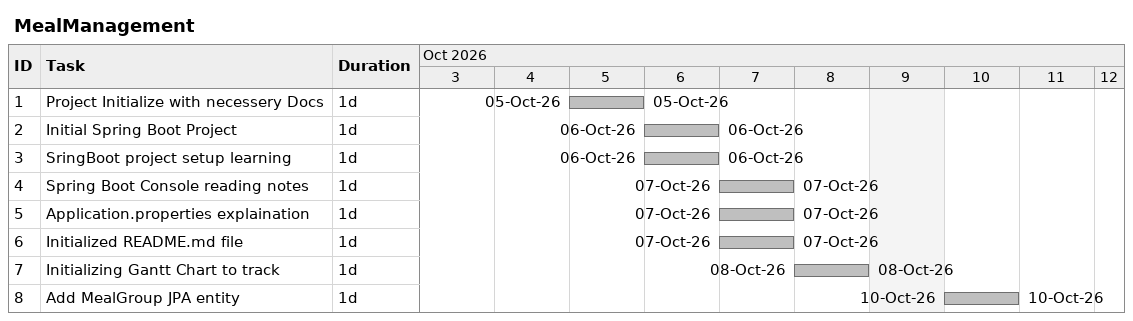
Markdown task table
MealManagement

| ID | Task | Duration | Start | Finish |
|---|---|---|---|---|
| 1 | Project Initialize with necessery Docs | 1d | 2026-10-05 | 2026-10-05 |
| 2 | Initial Spring Boot Project | 1d | 2026-10-06 | 2026-10-06 |
| 3 | SringBoot project setup learning | 1d | 2026-10-06 | 2026-10-06 |
| 4 | Spring Boot Console reading notes | 1d | 2026-10-07 | 2026-10-07 |
| 5 | Application.properties explaination | 1d | 2026-10-07 | 2026-10-07 |
| 6 | Initialized README.md file | 1d | 2026-10-07 | 2026-10-07 |
| 7 | Initializing Gantt Chart to track | 1d | 2026-10-08 | 2026-10-08 |
| 8 | Add MealGroup JPA entity | 1d | 2026-10-10 | 2026-10-10 |
